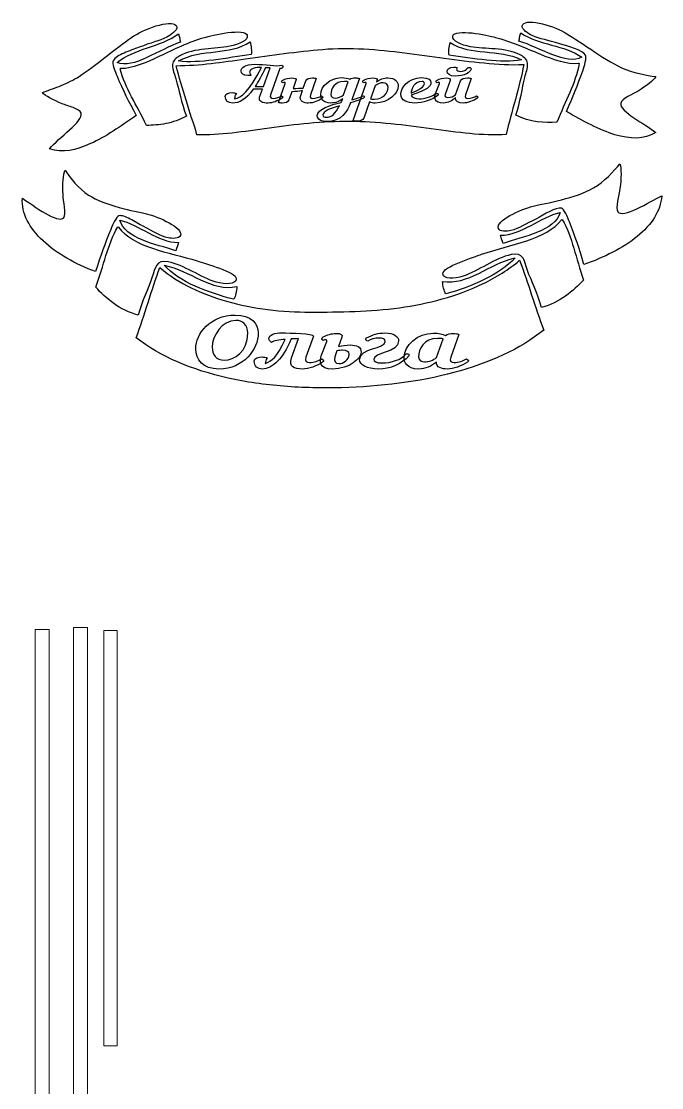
# Model space of a CAD drawing. Header units: millimetres. Extents: x -133 to 298, y -326 to 131.
# Drawn here: x 219.3 to 297.4, y -127.6 to 2.4 of the extents above; entities that cross this region are included whole.
import ezdxf

# ---------------------------------------------------------------- set-up
doc = ezdxf.new("R2010")
doc.units = ezdxf.units.MM
doc.header["$MEASUREMENT"] = 0
doc.layers.add('Layer 1', color=7, linetype='Continuous')

msp = doc.modelspace()

# ---------------------------------------------------------------- linework, layer by layer
at = {"layer": 'Layer 1', "color": 250, "lineweight": 9}
for points in [[(225.6194, -149.8789), (227.3406, -149.8789), (227.3406, -71.4869), (225.6194, -71.4869), (225.6194, -149.8789)], [(220.95, -150.1438), (222.6712, -150.1438), (222.6712, -71.7518), (220.95, -71.7518), (220.95, -150.1438)]]:
    msp.add_lwpolyline(points, close=True, dxfattribs=at)
at = {"layer": 'Layer 1', "color": 251}
for points, knots in [([(230.4884, -2.3722), (230.6663, -2.0223), (231.1907, -1.7077), (231.8008, -1.4377), (231.8008, -1.4377), (232.4098, -1.1664), (233.1048, -0.9407), (233.6259, -0.7385), (233.6259, -0.7385), (235.0792, -0.1754), (236.0837, 0.0079), (237.0254, 0.4953), (237.0254, 0.4953), (237.4887, 0.7373), (238.3204, 1.32), (238.2338, 1.7373), (238.2338, 1.7373), (238.1274, 2.2479), (237.2044, 2.2498), (236.1103, 1.9738), (236.1103, 1.9738), (235.0165, 1.7017), (233.7647, 1.1419), (232.9964, 0.65), (232.9964, 0.65), (232.2201, 0.1579), (231.0271, -0.7507), (229.7743, -1.7281), (229.7743, -1.7281), (228.5168, -2.7047), (227.2006, -3.7509), (226.0648, -4.445), (226.0648, -4.445), (225.3671, -4.8689), (224.6015, -5.2106), (223.8626, -5.5026), (223.8626, -5.5026), (223.1247, -5.7933), (222.4139, -6.0331), (221.8351, -6.2329), (221.8351, -6.2329), (222.1179, -6.6848), (223.2214, -7.1853), (224.2293, -7.6192), (224.2293, -7.6192), (224.5719, -7.765), (225.1152, -7.9129), (225.59, -8.0983), (225.59, -8.0983), (226.0653, -8.2829), (226.4726, -8.5028), (226.5601, -8.7696), (226.5601, -8.7696), (226.725, -9.2758), (226.0234, -10.0058), (225.1574, -10.7967), (225.1574, -10.7967), (224.2886, -11.5844), (223.2567, -12.4503), (222.6967, -13.1083), (222.6967, -13.1083), (224.2761, -13.6683), (225.9472, -13.3092), (227.7209, -12.4922), (227.7209, -12.4922), (229.4915, -11.6711), (231.3759, -10.39), (233.2935, -9.0442), (233.2935, -9.0442), (232.292, -7.2718), (231.6937, -6.0124), (230.9391, -4.2626), (230.9391, -4.2626), (230.6863, -3.6767), (230.3063, -2.7275), (230.4884, -2.3722)], [0, 0, 0, 0, 0.05, 0.05, 0.05, 0.05, 0.1, 0.1, 0.1, 0.1, 0.15, 0.15, 0.15, 0.15, 0.2, 0.2, 0.2, 0.2, 0.25, 0.25, 0.25, 0.25, 0.3, 0.3, 0.3, 0.3, 0.35, 0.35, 0.35, 0.35, 0.4, 0.4, 0.4, 0.4, 0.45, 0.45, 0.45, 0.45, 0.5, 0.5, 0.5, 0.5, 0.55, 0.55, 0.55, 0.55, 0.6, 0.6, 0.6, 0.6, 0.65, 0.65, 0.65, 0.65, 0.7, 0.7, 0.7, 0.7, 0.75, 0.75, 0.75, 0.75, 0.8, 0.8, 0.8, 0.8, 0.85, 0.85, 0.85, 0.85, 0.9, 0.9, 0.9, 0.9, 1, 1, 1, 1]), ([(296.6814, -11.1132), (296.054, -10.6159), (294.938, -9.9672), (293.9983, -9.3351), (293.9983, -9.3351), (293.0605, -8.6997), (292.2983, -8.0744), (292.4087, -7.5526), (292.4087, -7.5526), (292.5218, -7.0004), (293.9137, -6.4662), (294.5424, -6.0733), (294.5424, -6.0733), (295.4647, -5.4882), (296.4529, -4.802), (296.6743, -4.314), (296.6743, -4.314), (295.5513, -4.1389), (293.905, -3.8784), (292.5018, -3.2327), (292.5018, -3.2327), (291.3584, -2.7028), (290.0171, -1.823), (288.7487, -0.9807), (288.7487, -0.9807), (287.4823, -0.1373), (286.2885, 0.6688), (285.5168, 1.1003), (285.5168, 1.1003), (284.7523, 1.5298), (283.5205, 2.0024), (282.4497, 2.2139), (282.4497, 2.2139), (281.3789, 2.4281), (280.4799, 2.3874), (280.3871, 1.8738), (280.3871, 1.8738), (280.3124, 1.4537), (281.1408, 0.9105), (281.6013, 0.6938), (281.6013, 0.6938), (282.5376, 0.258), (283.5248, 0.1313), (284.9638, -0.3247), (284.9638, -0.3247), (285.9947, -0.6479), (287.7075, -1.0226), (288.0938, -1.686), (288.0938, -1.686), (288.29, -2.0212), (287.9783, -2.997), (287.7684, -3.6025), (287.7684, -3.6025), (287.1422, -5.4072), (286.6416, -6.7144), (285.7763, -8.5657), (285.7763, -8.5657), (287.7985, -9.7505), (289.822, -10.8261), (291.6882, -11.3957), (291.6882, -11.3957), (293.555, -11.9604), (295.2755, -12.0191), (296.6814, -11.1132)], [0, 0, 0, 0, 0.05882353, 0.05882353, 0.05882353, 0.05882353, 0.11764706, 0.11764706, 0.11764706, 0.11764706, 0.17647059, 0.17647059, 0.17647059, 0.17647059, 0.23529412, 0.23529412, 0.23529412, 0.23529412, 0.29411765, 0.29411765, 0.29411765, 0.29411765, 0.35294118, 0.35294118, 0.35294118, 0.35294118, 0.41176471, 0.41176471, 0.41176471, 0.41176471, 0.47058824, 0.47058824, 0.47058824, 0.47058824, 0.52941176, 0.52941176, 0.52941176, 0.52941176, 0.58823529, 0.58823529, 0.58823529, 0.58823529, 0.64705882, 0.64705882, 0.64705882, 0.64705882, 0.70588235, 0.70588235, 0.70588235, 0.70588235, 0.76470588, 0.76470588, 0.76470588, 0.76470588, 0.82352941, 0.82352941, 0.82352941, 0.82352941, 0.88235294, 0.88235294, 0.88235294, 0.88235294, 1, 1, 1, 1]), ([(238.4288, 0.8999), (237.3171, 0.0747), (235.9807, -0.3581), (234.6391, -0.8149), (234.6391, -0.8149), (233.3011, -1.2697), (231.9603, -1.7518), (230.9371, -2.5968), (230.9371, -2.5968), (231.9258, -3.031), (233.192, -2.6169), (234.5568, -1.9992), (234.5568, -1.9992), (235.9186, -1.379), (237.3936, -0.5574), (238.6838, -0.096), (238.6838, -0.096), (238.5672, 0.2477), (238.6321, 0.5236), (238.4288, 0.8999)], [0, 0, 0, 0, 0.16666667, 0.16666667, 0.16666667, 0.16666667, 0.33333333, 0.33333333, 0.33333333, 0.33333333, 0.5, 0.5, 0.5, 0.5, 0.66666667, 0.66666667, 0.66666667, 0.66666667, 1, 1, 1, 1]), ([(239.4081, -9.1222), (238.7937, -7.5567), (238.4741, -5.8153), (238.1187, -4.5859), (238.1187, -4.5859), (237.9328, -3.9472), (237.7114, -3.4437), (237.7037, -2.9997), (237.7037, -2.9997), (237.6979, -2.5573), (237.9085, -2.1707), (238.5994, -1.7838), (238.5994, -1.7838), (239.4823, -1.292), (240.5648, -1.0802), (241.6407, -0.9573), (241.6407, -0.9573), (242.7189, -0.8342), (243.789, -0.7988), (244.6946, -0.6191), (244.6946, -0.6191), (245.8459, -0.3858), (246.9886, 0.1065), (246.8267, 0.7387), (246.8267, 0.7387), (246.7173, 1.1625), (245.6396, 1.2006), (244.4719, 1.0543), (244.4719, 1.0543), (243.3042, 0.9146), (242.0583, 0.5848), (241.5998, 0.4546), (241.5998, 0.4546), (239.7679, -0.0536), (237.8932, -0.9832), (236.1681, -1.7983), (236.1681, -1.7983), (234.4369, -2.6109), (232.844, -3.3058), (231.4091, -3.2985), (231.4091, -3.2985), (231.4091, -3.2985), (231.3255, -3.3472), (231.3255, -3.3472), (231.3255, -3.3472), (231.6162, -4.5611), (232.1378, -5.6644), (232.7205, -6.7802), (232.7205, -6.7802), (233.3047, -7.8955), (233.9503, -9.024), (234.5276, -10.2695), (234.5276, -10.2695), (235.2599, -10.2581), (236.0766, -10.2043), (236.9096, -10.0403), (236.9096, -10.0403), (237.7426, -9.8745), (238.5912, -9.5977), (239.4081, -9.1222)], [0, 0, 0, 0, 0.0625, 0.0625, 0.0625, 0.0625, 0.125, 0.125, 0.125, 0.125, 0.1875, 0.1875, 0.1875, 0.1875, 0.25, 0.25, 0.25, 0.25, 0.3125, 0.3125, 0.3125, 0.3125, 0.375, 0.375, 0.375, 0.375, 0.4375, 0.4375, 0.4375, 0.4375, 0.5, 0.5, 0.5, 0.5, 0.5625, 0.5625, 0.5625, 0.5625, 0.625, 0.625, 0.625, 0.625, 0.6875, 0.6875, 0.6875, 0.6875, 0.75, 0.75, 0.75, 0.75, 0.8125, 0.8125, 0.8125, 0.8125, 0.875, 0.875, 0.875, 0.875, 1, 1, 1, 1]), ([(284.6306, -9.8875), (285.1167, -8.5986), (285.68, -7.4205), (286.1821, -6.2615), (286.1821, -6.2615), (286.6835, -5.1011), (287.1233, -3.9594), (287.3358, -2.7297), (287.3358, -2.7297), (287.3358, -2.7297), (287.2514, -2.6884), (287.2514, -2.6884), (287.2514, -2.6884), (285.8523, -2.8246), (284.2515, -2.2528), (282.52, -1.5438), (282.52, -1.5438), (280.7923, -0.8317), (278.9251, 0.0163), (277.1105, 0.4709), (277.1105, 0.4709), (276.6562, 0.5872), (275.422, 0.8841), (274.2666, 1.0062), (274.2666, 1.0062), (273.1114, 1.1324), (272.0439, 1.0845), (271.9368, 0.6606), (271.9368, 0.6606), (271.778, 0.0277), (272.9165, -0.4565), (274.0628, -0.6697), (274.0628, -0.6697), (274.9643, -0.8358), (276.0277, -0.8478), (277.0964, -0.9399), (277.0964, -0.9399), (278.1637, -1.0313), (279.237, -1.2017), (280.1237, -1.6539), (280.1237, -1.6539), (280.8187, -2.0071), (281.0403, -2.3825), (281.0503, -2.8246), (281.0503, -2.8246), (281.0603, -3.2675), (280.8603, -3.7803), (280.7, -4.4276), (280.7, -4.4276), (280.3947, -5.6728), (280.1534, -7.427), (279.6106, -9.024), (279.6106, -9.024), (281.3149, -9.902), (283.1467, -9.9718), (284.6306, -9.8875)], [0, 0, 0, 0, 0.06666667, 0.06666667, 0.06666667, 0.06666667, 0.13333333, 0.13333333, 0.13333333, 0.13333333, 0.2, 0.2, 0.2, 0.2, 0.26666667, 0.26666667, 0.26666667, 0.26666667, 0.33333333, 0.33333333, 0.33333333, 0.33333333, 0.4, 0.4, 0.4, 0.4, 0.46666667, 0.46666667, 0.46666667, 0.46666667, 0.53333333, 0.53333333, 0.53333333, 0.53333333, 0.6, 0.6, 0.6, 0.6, 0.66666667, 0.66666667, 0.66666667, 0.66666667, 0.73333333, 0.73333333, 0.73333333, 0.73333333, 0.8, 0.8, 0.8, 0.8, 0.86666667, 0.86666667, 0.86666667, 0.86666667, 1, 1, 1, 1]), ([(279.9928, 0.0272), (281.2728, -0.3782), (282.7465, -1.1188), (284.1085, -1.6438), (284.1085, -1.6438), (285.4723, -2.1661), (286.7346, -2.4714), (287.6707, -1.9508), (287.6707, -1.9508), (286.629, -1.2064), (285.3031, -0.8358), (283.9786, -0.4712), (283.9786, -0.4712), (282.6514, -0.1047), (281.3267, 0.2566), (280.2173, 1.0312), (280.2173, 1.0312), (280.0273, 0.6465), (280.0982, 0.3746), (279.9928, 0.0272)], [0, 0, 0, 0, 0.16666667, 0.16666667, 0.16666667, 0.16666667, 0.33333333, 0.33333333, 0.33333333, 0.33333333, 0.5, 0.5, 0.5, 0.5, 0.66666667, 0.66666667, 0.66666667, 0.66666667, 1, 1, 1, 1]), ([(278.4196, -11.3818), (279.1092, -8.5684), (280.0291, -5.6334), (280.5911, -2.8322), (280.5911, -2.8322), (278.978, -2.9073), (277.3539, -2.8102), (275.7544, -2.652), (275.7544, -2.652), (272.4898, -2.3262), (269.2646, -1.8159), (266.0405, -1.41), (266.0405, -1.41), (262.7299, -0.9916), (259.3802, -0.7137), (256.0436, -0.9924), (256.0436, -0.9924), (252.8826, -1.2561), (249.7535, -1.7151), (246.5956, -2.155), (246.5956, -2.155), (243.8304, -2.537), (241.0123, -2.9785), (238.1681, -2.9853), (238.1681, -2.9853), (238.8359, -5.7604), (239.8763, -8.6502), (240.6932, -11.4229), (240.6932, -11.4229), (243.4566, -11.4946), (246.3939, -11.0338), (249.5298, -10.5991), (249.5298, -10.5991), (251.0956, -10.381), (252.709, -10.1673), (254.3532, -10.018), (254.3532, -10.018), (255.997, -9.8677), (257.6707, -9.7818), (259.3391, -9.8041), (259.3391, -9.8041), (262.6803, -9.8008), (266.0717, -10.2486), (269.2897, -10.6915), (269.2897, -10.6915), (272.5131, -11.1309), (275.5777, -11.5528), (278.4196, -11.3818)], [0, 0, 0, 0, 0.07692308, 0.07692308, 0.07692308, 0.07692308, 0.15384615, 0.15384615, 0.15384615, 0.15384615, 0.23076923, 0.23076923, 0.23076923, 0.23076923, 0.30769231, 0.30769231, 0.30769231, 0.30769231, 0.38461538, 0.38461538, 0.38461538, 0.38461538, 0.46153846, 0.46153846, 0.46153846, 0.46153846, 0.53846154, 0.53846154, 0.53846154, 0.53846154, 0.61538462, 0.61538462, 0.61538462, 0.61538462, 0.69230769, 0.69230769, 0.69230769, 0.69230769, 0.76923077, 0.76923077, 0.76923077, 0.76923077, 0.84615385, 0.84615385, 0.84615385, 0.84615385, 1, 1, 1, 1]), ([(247.1814, -0.0544), (245.8833, -0.9323), (244.4537, -1.1177), (242.9424, -1.292), (242.9424, -1.292), (241.4385, -1.4636), (239.8535, -1.627), (238.4378, -2.4062), (238.4378, -2.4062), (239.6904, -2.5935), (241.1744, -2.4842), (242.7159, -2.292), (242.7159, -2.292), (244.2571, -2.0968), (245.8587, -1.8189), (247.323, -1.6001), (247.323, -1.6001), (247.3851, -1.1523), (247.3238, -0.6273), (247.1814, -0.0544)], [0, 0, 0, 0, 0.16666667, 0.16666667, 0.16666667, 0.16666667, 0.33333333, 0.33333333, 0.33333333, 0.33333333, 0.5, 0.5, 0.5, 0.5, 0.66666667, 0.66666667, 0.66666667, 0.66666667, 1, 1, 1, 1]), ([(271.453, -1.6805), (272.9165, -1.8901), (274.5176, -2.1446), (276.0553, -2.3015), (276.0553, -2.3015), (277.5935, -2.4562), (279.0708, -2.5114), (280.304, -2.267), (280.304, -2.267), (278.8785, -1.5549), (277.3087, -1.4448), (275.8122, -1.3083), (275.8122, -1.3083), (274.3095, -1.171), (272.882, -1.0022), (271.5878, -0.1346), (271.5878, -0.1346), (271.4479, -0.7086), (271.3886, -1.2344), (271.453, -1.6805)], [0, 0, 0, 0, 0.16666667, 0.16666667, 0.16666667, 0.16666667, 0.33333333, 0.33333333, 0.33333333, 0.33333333, 0.5, 0.5, 0.5, 0.5, 0.66666667, 0.66666667, 0.66666667, 0.66666667, 1, 1, 1, 1]), ([(297.407, -18.8647), (296.6465, -19.2123), (295.4666, -19.9243), (294.3899, -20.425), (294.3899, -20.425), (293.3138, -20.928), (292.3457, -21.2207), (292.0401, -20.7935), (292.0401, -20.7935), (291.7216, -20.3431), (292.2275, -18.7641), (292.3169, -17.9571), (292.3169, -17.9571), (292.4557, -16.7681), (292.5206, -15.4638), (292.2943, -14.9688), (292.2943, -14.9688), (291.5477, -15.8639), (290.3937, -17.149), (289.0749, -17.8961), (289.0749, -17.8961), (288.0016, -18.5064), (286.5512, -18.9845), (285.1767, -19.3372), (285.1767, -19.3372), (283.8007, -19.6932), (282.5007, -19.9238), (281.7133, -20.1193), (281.7133, -20.1193), (280.9311, -20.3159), (279.7915, -20.7613), (278.8845, -21.2625), (278.8845, -21.2625), (277.9779, -21.7672), (277.301, -22.3363), (277.4754, -22.8392), (277.4754, -22.8392), (277.618, -23.2518), (278.5438, -23.2088), (279.0161, -23.0901), (279.0161, -23.0901), (279.9722, -22.8522), (280.8024, -22.3012), (282.1187, -21.6451), (282.1187, -21.6451), (283.0681, -21.1766), (284.4906, -20.1792), (285.1656, -20.3668), (285.1656, -20.3668), (285.5082, -20.4634), (285.906, -21.4258), (286.1428, -22.0339), (286.1428, -22.0339), (286.8491, -23.8502), (287.341, -25.1952), (287.9079, -27.2347), (287.9079, -27.2347), (290.3567, -26.3876), (292.6897, -25.2308), (294.4245, -23.8084), (294.4245, -23.8084), (296.1627, -22.3877), (297.2985, -20.7138), (297.407, -18.8647)], [0, 0, 0, 0, 0.05882353, 0.05882353, 0.05882353, 0.05882353, 0.11764706, 0.11764706, 0.11764706, 0.11764706, 0.17647059, 0.17647059, 0.17647059, 0.17647059, 0.23529412, 0.23529412, 0.23529412, 0.23529412, 0.29411765, 0.29411765, 0.29411765, 0.29411765, 0.35294118, 0.35294118, 0.35294118, 0.35294118, 0.41176471, 0.41176471, 0.41176471, 0.41176471, 0.47058824, 0.47058824, 0.47058824, 0.47058824, 0.52941176, 0.52941176, 0.52941176, 0.52941176, 0.58823529, 0.58823529, 0.58823529, 0.58823529, 0.64705882, 0.64705882, 0.64705882, 0.64705882, 0.70588235, 0.70588235, 0.70588235, 0.70588235, 0.76470588, 0.76470588, 0.76470588, 0.76470588, 0.82352941, 0.82352941, 0.82352941, 0.82352941, 0.88235294, 0.88235294, 0.88235294, 0.88235294, 1, 1, 1, 1]), ([(231.1742, -21.2919), (231.5057, -21.1998), (232.0101, -21.4072), (232.5511, -21.6915), (232.5511, -21.6915), (233.0916, -21.9763), (233.6696, -22.3385), (234.1313, -22.5708), (234.1313, -22.5708), (235.4155, -23.2184), (236.2327, -23.7564), (237.1734, -23.9768), (237.1734, -23.9768), (237.6384, -24.0864), (238.5488, -24.1113), (238.6858, -23.6948), (238.6858, -23.6948), (238.8515, -23.1879), (238.1823, -22.6358), (237.2954, -22.1498), (237.2954, -22.1498), (236.4066, -21.666), (235.2987, -21.2377), (234.5391, -21.0467), (234.5391, -21.0467), (233.7748, -20.8585), (232.5132, -20.6319), (231.1872, -20.2662), (231.1872, -20.2662), (229.8617, -19.9034), (228.4742, -19.3971), (227.472, -18.7568), (227.472, -18.7568), (226.2368, -17.9746), (225.224, -16.6489), (224.6115, -15.7328), (224.6115, -15.7328), (224.3549, -16.2069), (224.3007, -17.4932), (224.3521, -18.6782), (224.3521, -18.6782), (224.3684, -19.0795), (224.4698, -19.6785), (224.5322, -20.2323), (224.5322, -20.2323), (224.5932, -20.785), (224.6129, -21.2936), (224.4433, -21.5078), (224.4433, -21.5078), (224.1224, -21.9164), (223.1836, -21.5694), (222.1675, -20.9845), (222.1675, -20.9845), (221.149, -20.4041), (220.0676, -19.5785), (219.3921, -19.149), (219.3921, -19.149), (219.259, -20.9726), (220.2554, -22.7951), (221.9167, -24.3509), (221.9167, -24.3509), (223.5752, -25.9123), (225.889, -27.1952), (228.331, -28.1016), (228.331, -28.1016), (228.9325, -26.0762), (229.4485, -24.7437), (230.1816, -22.9421), (230.1816, -22.9421), (230.4281, -22.3385), (230.8379, -21.3852), (231.1742, -21.2919)], [0, 0, 0, 0, 0.05263158, 0.05263158, 0.05263158, 0.05263158, 0.10526316, 0.10526316, 0.10526316, 0.10526316, 0.15789474, 0.15789474, 0.15789474, 0.15789474, 0.21052632, 0.21052632, 0.21052632, 0.21052632, 0.26315789, 0.26315789, 0.26315789, 0.26315789, 0.31578947, 0.31578947, 0.31578947, 0.31578947, 0.36842105, 0.36842105, 0.36842105, 0.36842105, 0.42105263, 0.42105263, 0.42105263, 0.42105263, 0.47368421, 0.47368421, 0.47368421, 0.47368421, 0.52631579, 0.52631579, 0.52631579, 0.52631579, 0.57894737, 0.57894737, 0.57894737, 0.57894737, 0.63157895, 0.63157895, 0.63157895, 0.63157895, 0.68421053, 0.68421053, 0.68421053, 0.68421053, 0.73684211, 0.73684211, 0.73684211, 0.73684211, 0.78947368, 0.78947368, 0.78947368, 0.78947368, 0.84210526, 0.84210526, 0.84210526, 0.84210526, 0.89473684, 0.89473684, 0.89473684, 0.89473684, 1, 1, 1, 1]), ([(238.4215, -24.5329), (237.1695, -24.5493), (235.943, -23.9972), (234.764, -23.3772), (234.764, -23.3772), (233.5821, -22.7567), (232.4488, -22.0712), (231.2914, -21.8147), (231.2914, -21.8147), (231.5946, -22.9246), (232.6852, -23.6773), (234.0087, -24.2277), (234.0087, -24.2277), (235.3333, -24.7827), (236.8827, -25.1285), (238.1188, -25.5433), (238.1188, -25.5433), (238.2024, -25.1777), (238.3893, -24.9816), (238.4215, -24.5329)], [0, 0, 0, 0, 0.16666667, 0.16666667, 0.16666667, 0.16666667, 0.33333333, 0.33333333, 0.33333333, 0.33333333, 0.5, 0.5, 0.5, 0.5, 0.66666667, 0.66666667, 0.66666667, 0.66666667, 1, 1, 1, 1]), ([(287.8657, -29.1352), (287.39, -27.8078), (287.0571, -26.4933), (286.6838, -25.2438), (286.6838, -25.2438), (286.311, -23.9938), (285.8973, -22.8098), (285.28, -21.7304), (285.28, -21.7304), (285.28, -21.7304), (285.1949, -21.7649), (285.1949, -21.7649), (285.1949, -21.7649), (284.274, -22.9522), (282.7049, -23.7298), (280.9364, -24.3385), (280.9364, -24.3385), (279.1655, -24.9505), (277.1991, -25.3874), (275.4374, -25.9853), (275.4374, -25.9853), (274.9944, -26.1378), (273.7977, -26.5357), (272.7148, -26.9787), (272.7148, -26.9787), (271.6333, -27.4241), (270.6633, -27.9197), (270.7066, -28.3723), (270.7066, -28.3723), (270.7714, -29.0499), (272.0369, -29.0211), (273.1942, -28.6413), (273.1942, -28.6413), (274.1027, -28.3446), (275.0809, -27.7886), (276.0687, -27.2568), (276.0687, -27.2568), (277.0569, -26.725), (278.0548, -26.2186), (279.0358, -26.0288), (279.0358, -26.0288), (280.5708, -25.7253), (280.5842, -26.6719), (281.0354, -27.9581), (281.0354, -27.9581), (281.4692, -29.1934), (282.2802, -30.7894), (282.738, -32.4649), (282.738, -32.4649), (284.9345, -31.9015), (286.6699, -30.4401), (287.8657, -29.1352)], [0, 0, 0, 0, 0.07142857, 0.07142857, 0.07142857, 0.07142857, 0.14285714, 0.14285714, 0.14285714, 0.14285714, 0.21428571, 0.21428571, 0.21428571, 0.21428571, 0.28571429, 0.28571429, 0.28571429, 0.28571429, 0.35714286, 0.35714286, 0.35714286, 0.35714286, 0.42857143, 0.42857143, 0.42857143, 0.42857143, 0.5, 0.5, 0.5, 0.5, 0.57142857, 0.57142857, 0.57142857, 0.57142857, 0.64285714, 0.64285714, 0.64285714, 0.64285714, 0.71428571, 0.71428571, 0.71428571, 0.71428571, 0.78571429, 0.78571429, 0.78571429, 0.78571429, 0.85714286, 0.85714286, 0.85714286, 0.85714286, 1, 1, 1, 1]), ([(278.0682, -24.6764), (279.3164, -24.2339), (280.885, -23.866), (282.2326, -23.3037), (282.2326, -23.3037), (283.5802, -22.746), (284.7001, -22.0006), (285.0335, -20.8912), (285.0335, -20.8912), (283.844, -21.1388), (282.6741, -21.8254), (281.4682, -22.4572), (281.4682, -22.4572), (280.2643, -23.0879), (279.0228, -23.6609), (277.7521, -23.6722), (277.7521, -23.6722), (277.7886, -24.1203), (277.9803, -24.3125), (278.0682, -24.6764)], [0, 0, 0, 0, 0.16666667, 0.16666667, 0.16666667, 0.16666667, 0.33333333, 0.33333333, 0.33333333, 0.33333333, 0.5, 0.5, 0.5, 0.5, 0.66666667, 0.66666667, 0.66666667, 0.66666667, 1, 1, 1, 1]), ([(233.5216, -33.3895), (233.9722, -31.7099), (234.7765, -30.1095), (235.2002, -28.8691), (235.2002, -28.8691), (235.6422, -27.5778), (235.6509, -26.6346), (237.1748, -26.9132), (237.1748, -26.9132), (238.1481, -27.0855), (239.1436, -27.5687), (240.1347, -28.0728), (240.1347, -28.0728), (241.1249, -28.5763), (242.1108, -29.1008), (243.0221, -29.3652), (243.0221, -29.3652), (244.1833, -29.7038), (245.445, -29.6806), (245.4892, -29.0007), (245.4892, -29.0007), (245.5204, -28.5464), (244.5417, -28.092), (243.4579, -27.6863), (243.4579, -27.6863), (242.3731, -27.2845), (241.1802, -26.9228), (240.7386, -26.7849), (240.7386, -26.7849), (238.9836, -26.2401), (237.0345, -25.844), (235.2857, -25.2517), (235.2857, -25.2517), (233.5384, -24.6629), (231.9977, -23.879), (231.1175, -22.6855), (231.1175, -22.6855), (231.1175, -22.6855), (231.0339, -22.6493), (231.0339, -22.6493), (231.0339, -22.6493), (230.4084, -23.7202), (229.977, -24.8963), (229.5859, -26.1384), (229.5859, -26.1384), (229.1943, -27.3794), (228.8427, -28.6877), (228.3469, -30.005), (228.3469, -30.005), (228.9445, -30.6735), (229.6781, -31.3793), (230.5448, -31.9891), (230.5448, -31.9891), (231.411, -32.5983), (232.4108, -33.1109), (233.5216, -33.3895)], [0, 0, 0, 0, 0.06666667, 0.06666667, 0.06666667, 0.06666667, 0.13333333, 0.13333333, 0.13333333, 0.13333333, 0.2, 0.2, 0.2, 0.2, 0.26666667, 0.26666667, 0.26666667, 0.26666667, 0.33333333, 0.33333333, 0.33333333, 0.33333333, 0.4, 0.4, 0.4, 0.4, 0.46666667, 0.46666667, 0.46666667, 0.46666667, 0.53333333, 0.53333333, 0.53333333, 0.53333333, 0.6, 0.6, 0.6, 0.6, 0.66666667, 0.66666667, 0.66666667, 0.66666667, 0.73333333, 0.73333333, 0.73333333, 0.73333333, 0.8, 0.8, 0.8, 0.8, 0.86666667, 0.86666667, 0.86666667, 0.86666667, 1, 1, 1, 1]), ([(283.0071, -35.2397), (281.9626, -32.4723), (281.1069, -29.4223), (280.0577, -26.7131), (280.0577, -26.7131), (278.7274, -27.8569), (277.2116, -28.7933), (275.6343, -29.5534), (275.6343, -29.5534), (272.4102, -31.1081), (268.916, -32.0354), (265.4069, -32.5039), (265.4069, -32.5039), (261.7926, -32.9894), (258.1524, -33.0391), (254.5203, -33.0318), (254.5203, -33.0318), (251.0756, -33.0272), (247.6117, -32.6571), (244.2789, -31.6913), (244.2789, -31.6913), (241.3699, -30.8526), (238.4941, -29.5839), (236.1659, -27.6134), (236.1659, -27.6134), (235.1416, -30.3356), (234.3071, -33.3934), (233.2742, -36.1676), (233.2742, -36.1676), (236.1856, -38.4518), (240.1213, -40.1059), (244.4923, -41.0813), (244.4923, -41.0813), (246.6773, -41.5713), (248.9704, -41.8974), (251.3009, -42.0811), (251.3009, -42.0811), (253.632, -42.2664), (255.9996, -42.3099), (258.3455, -42.2574), (258.3455, -42.2574), (263.0326, -42.1133), (267.7745, -41.5583), (272.0614, -40.4038), (272.0614, -40.4038), (276.3483, -39.2577), (280.1682, -37.5267), (283.0071, -35.2397)], [0, 0, 0, 0, 0.07692308, 0.07692308, 0.07692308, 0.07692308, 0.15384615, 0.15384615, 0.15384615, 0.15384615, 0.23076923, 0.23076923, 0.23076923, 0.23076923, 0.30769231, 0.30769231, 0.30769231, 0.30769231, 0.38461538, 0.38461538, 0.38461538, 0.38461538, 0.46153846, 0.46153846, 0.46153846, 0.46153846, 0.53846154, 0.53846154, 0.53846154, 0.53846154, 0.61538462, 0.61538462, 0.61538462, 0.61538462, 0.69230769, 0.69230769, 0.69230769, 0.69230769, 0.76923077, 0.76923077, 0.76923077, 0.76923077, 0.84615385, 0.84615385, 0.84615385, 0.84615385, 1, 1, 1, 1]), ([(271.0664, -30.8238), (272.5975, -30.3802), (274.2536, -29.8032), (275.754, -29.0686), (275.754, -29.0686), (277.2544, -28.3356), (278.5967, -27.4472), (279.5105, -26.43), (279.5105, -26.43), (277.9289, -26.7662), (276.514, -27.6088), (275.0804, -28.309), (275.0804, -28.309), (273.6502, -29.0075), (272.1993, -29.5602), (270.6523, -29.285), (270.6523, -29.285), (270.7171, -29.8953), (270.8416, -30.4243), (271.0664, -30.8238)], [0, 0, 0, 0, 0.16666667, 0.16666667, 0.16666667, 0.16666667, 0.33333333, 0.33333333, 0.33333333, 0.33333333, 0.5, 0.5, 0.5, 0.5, 0.66666667, 0.66666667, 0.66666667, 0.66666667, 1, 1, 1, 1]), ([(245.5703, -29.91), (244.0368, -30.2508), (242.5749, -29.7501), (241.1379, -29.0957), (241.1379, -29.0957), (239.6951, -28.4401), (238.2798, -27.632), (236.7073, -27.3218), (236.7073, -27.3218), (237.6221, -28.3243), (238.9711, -29.1861), (240.4816, -29.875), (240.4816, -29.875), (241.9911, -30.5667), (243.6601, -31.0838), (245.2023, -31.4647), (245.2023, -31.4647), (245.4142, -31.0578), (245.5237, -30.5226), (245.5703, -29.91)], [0, 0, 0, 0, 0.16666667, 0.16666667, 0.16666667, 0.16666667, 0.33333333, 0.33333333, 0.33333333, 0.33333333, 0.5, 0.5, 0.5, 0.5, 0.66666667, 0.66666667, 0.66666667, 0.66666667, 1, 1, 1, 1])]:
    msp.add_open_spline(points, degree=3, knots=knots, dxfattribs=at)
at = {"layer": 'Layer 1', "color": 7}
for points, knots in [([(251.1056, -6.9483), (251.1658, -6.9063), (251.1959, -6.8584), (251.1959, -6.8164), (251.1959, -6.8164), (251.1959, -6.7564), (251.1357, -6.7024), (251.0253, -6.6724), (251.0253, -6.6724), (250.7944, -6.7924), (250.3227, -6.9723), (250.0016, -6.9723), (250.0016, -6.9723), (249.7306, -6.9723), (249.55, -6.8763), (249.6704, -6.5285), (249.6704, -6.5285), (249.6704, -6.5285), (250.8146, -3.3258), (250.8146, -3.3258), (250.8146, -3.3258), (250.8146, -3.3258), (250.8546, -3.3258), (250.8546, -3.3258), (250.8546, -3.3258), (251.0854, -3.3258), (251.206, -3.2058), (251.206, -3.0919), (251.206, -3.0919), (251.206, -3.0319), (251.1658, -2.9719), (251.0655, -2.9359), (251.0655, -2.9359), (250.2926, -3.0859), (249.0581, -2.816), (247.7432, -2.816), (247.7432, -2.816), (246.559, -2.816), (246.0773, -3.2478), (246.0773, -3.6256), (246.0773, -3.6256), (246.0773, -3.9255), (246.3785, -4.1954), (246.8902, -4.1954), (246.8902, -4.1954), (247.0308, -4.1954), (247.1713, -4.1774), (247.3217, -4.1354), (247.3217, -4.1354), (247.2014, -4.0515), (247.1211, -3.9195), (247.1211, -3.7876), (247.1211, -3.7876), (247.1211, -3.5057), (247.4523, -3.1998), (248.3656, -3.1998), (248.3656, -3.1998), (248.3656, -3.1998), (248.5663, -3.1998), (248.5663, -3.1998), (248.5663, -3.1998), (247.101, -6.1266), (246.0873, -6.8644), (245.2944, -7.0443), (245.2944, -7.0443), (245.2944, -7.0443), (245.2944, -6.9903), (245.2944, -6.9903), (245.2944, -6.9903), (245.2944, -6.8524), (245.3346, -6.6065), (245.5053, -6.3725), (245.5053, -6.3725), (245.3647, -6.3066), (245.1841, -6.2706), (245.0034, -6.2706), (245.0034, -6.2706), (244.5517, -6.2706), (244.1486, -6.3725), (244.1486, -6.7204), (244.1486, -6.7204), (244.1486, -7.2542), (244.5115, -7.5431), (245.0134, -7.5431), (245.0134, -7.5431), (245.8766, -7.5431), (246.6695, -7.0923), (247.5627, -5.8568), (247.5627, -5.8568), (247.5627, -5.8568), (248.6867, -5.8568), (248.6867, -5.8568), (248.6867, -5.8568), (248.6867, -5.8568), (248.3456, -6.8284), (248.3456, -6.8284), (248.3456, -6.8284), (248.1548, -7.3741), (248.7972, -7.5431), (249.3694, -7.5431), (249.3694, -7.5431), (249.881, -7.5431), (250.5436, -7.2902), (251.1056, -6.9483)], [0, 0, 0, 0, 0.03703704, 0.03703704, 0.03703704, 0.03703704, 0.07407407, 0.07407407, 0.07407407, 0.07407407, 0.11111111, 0.11111111, 0.11111111, 0.11111111, 0.14814815, 0.14814815, 0.14814815, 0.14814815, 0.18518519, 0.18518519, 0.18518519, 0.18518519, 0.22222222, 0.22222222, 0.22222222, 0.22222222, 0.25925926, 0.25925926, 0.25925926, 0.25925926, 0.2962963, 0.2962963, 0.2962963, 0.2962963, 0.33333333, 0.33333333, 0.33333333, 0.33333333, 0.37037037, 0.37037037, 0.37037037, 0.37037037, 0.40740741, 0.40740741, 0.40740741, 0.40740741, 0.44444444, 0.44444444, 0.44444444, 0.44444444, 0.48148148, 0.48148148, 0.48148148, 0.48148148, 0.51851852, 0.51851852, 0.51851852, 0.51851852, 0.55555556, 0.55555556, 0.55555556, 0.55555556, 0.59259259, 0.59259259, 0.59259259, 0.59259259, 0.62962963, 0.62962963, 0.62962963, 0.62962963, 0.66666667, 0.66666667, 0.66666667, 0.66666667, 0.7037037, 0.7037037, 0.7037037, 0.7037037, 0.74074074, 0.74074074, 0.74074074, 0.74074074, 0.77777778, 0.77777778, 0.77777778, 0.77777778, 0.81481481, 0.81481481, 0.81481481, 0.81481481, 0.85185185, 0.85185185, 0.85185185, 0.85185185, 0.88888889, 0.88888889, 0.88888889, 0.88888889, 0.92592593, 0.92592593, 0.92592593, 0.92592593, 1, 1, 1, 1]), ([(249.6102, -3.2538), (249.6102, -3.2538), (248.8073, -5.5089), (248.8073, -5.5089), (248.8073, -5.5089), (248.8073, -5.5089), (247.8036, -5.5089), (247.8036, -5.5089), (247.8036, -5.5089), (248.1949, -4.9091), (248.6065, -4.1594), (249.0581, -3.2178), (249.0581, -3.2178), (249.2489, -3.2298), (249.4294, -3.2418), (249.6102, -3.2538)], [0, 0, 0, 0, 0.2, 0.2, 0.2, 0.2, 0.4, 0.4, 0.4, 0.4, 0.6, 0.6, 0.6, 0.6, 1, 1, 1, 1]), ([(274.1496, -3.3917), (274.1898, -3.2298), (273.9688, -3.1698), (273.7883, -3.1878), (273.7883, -3.1878), (273.5875, -3.5177), (273.176, -3.6736), (272.8448, -3.6736), (272.8448, -3.6736), (272.5837, -3.6736), (272.3832, -3.5837), (272.3832, -3.4037), (272.3832, -3.4037), (272.3832, -3.3318), (272.4032, -3.2778), (272.4534, -3.2238), (272.4534, -3.2238), (272.3129, -3.1758), (272.2125, -3.1638), (272.052, -3.1638), (272.052, -3.1638), (271.4999, -3.1638), (271.2089, -3.4097), (271.2089, -3.6736), (271.2089, -3.6736), (271.2089, -3.9615), (271.53, -4.2554), (272.2325, -4.2554), (272.2325, -4.2554), (273.3065, -4.2554), (274.0793, -3.8176), (274.1496, -3.3917)], [0, 0, 0, 0, 0.11111111, 0.11111111, 0.11111111, 0.11111111, 0.22222222, 0.22222222, 0.22222222, 0.22222222, 0.33333333, 0.33333333, 0.33333333, 0.33333333, 0.44444444, 0.44444444, 0.44444444, 0.44444444, 0.55555556, 0.55555556, 0.55555556, 0.55555556, 0.66666667, 0.66666667, 0.66666667, 0.66666667, 0.77777778, 0.77777778, 0.77777778, 0.77777778, 1, 1, 1, 1]), ([(254.2772, -7.5431), (254.9497, -7.5431), (255.5117, -7.2662), (255.9834, -6.9483), (255.9834, -6.9483), (256.0436, -6.9063), (256.0737, -6.8584), (256.0737, -6.8164), (256.0737, -6.8164), (256.0737, -6.7564), (256.0135, -6.7024), (255.9031, -6.6724), (255.9031, -6.6724), (255.6522, -6.8224), (255.2207, -6.9723), (254.8493, -6.9723), (254.8493, -6.9723), (254.5883, -6.9723), (254.4278, -6.8644), (254.5483, -6.5285), (254.5483, -6.5285), (254.5483, -6.5285), (255.2508, -4.5433), (255.2508, -4.5433), (255.2508, -4.5433), (255.1302, -4.4953), (254.9598, -4.4653), (254.779, -4.4653), (254.779, -4.4653), (254.4178, -4.4653), (254.0765, -4.5673), (253.9761, -4.8432), (253.9761, -4.8432), (253.9761, -4.8432), (253.665, -5.7068), (253.665, -5.7068), (253.665, -5.7068), (253.2837, -5.7308), (252.8721, -5.7488), (252.4205, -5.7548), (252.4205, -5.7548), (252.4205, -5.7548), (252.7717, -4.7952), (252.7717, -4.7952), (252.7717, -4.7952), (252.8622, -4.5673), (252.6513, -4.4653), (252.29, -4.4653), (252.29, -4.4653), (251.8684, -4.4653), (251.5072, -4.5913), (251.1659, -4.7532), (251.1659, -4.7532), (250.9635, -4.8492), (251.0354, -5.0351), (251.1659, -5.0831), (251.1659, -5.0831), (251.2561, -5.0351), (251.3164, -5.0111), (251.3666, -5.0111), (251.3666, -5.0111), (251.457, -5.0111), (251.5072, -5.0651), (251.467, -5.161), (251.467, -5.161), (251.467, -5.161), (250.6323, -7.4641), (250.6323, -7.4641), (250.6323, -7.4641), (250.7528, -7.5131), (250.9233, -7.5431), (251.1057, -7.5431), (251.1057, -7.5431), (251.467, -7.5431), (251.8183, -7.4401), (251.9187, -7.1642), (251.9187, -7.1642), (251.9187, -7.1642), (252.28, -6.1626), (252.28, -6.1626), (252.28, -6.1626), (252.7216, -6.1506), (253.1732, -6.0907), (253.5546, -6.0187), (253.5546, -6.0187), (253.5546, -6.0187), (253.3538, -6.6005), (253.3538, -6.6005), (253.3538, -6.6005), (253.0829, -7.3741), (253.7753, -7.5431), (254.2772, -7.5431)], [0, 0, 0, 0, 0.04166667, 0.04166667, 0.04166667, 0.04166667, 0.08333333, 0.08333333, 0.08333333, 0.08333333, 0.125, 0.125, 0.125, 0.125, 0.16666667, 0.16666667, 0.16666667, 0.16666667, 0.20833333, 0.20833333, 0.20833333, 0.20833333, 0.25, 0.25, 0.25, 0.25, 0.29166667, 0.29166667, 0.29166667, 0.29166667, 0.33333333, 0.33333333, 0.33333333, 0.33333333, 0.375, 0.375, 0.375, 0.375, 0.41666667, 0.41666667, 0.41666667, 0.41666667, 0.45833333, 0.45833333, 0.45833333, 0.45833333, 0.5, 0.5, 0.5, 0.5, 0.54166667, 0.54166667, 0.54166667, 0.54166667, 0.58333333, 0.58333333, 0.58333333, 0.58333333, 0.625, 0.625, 0.625, 0.625, 0.66666667, 0.66666667, 0.66666667, 0.66666667, 0.70833333, 0.70833333, 0.70833333, 0.70833333, 0.75, 0.75, 0.75, 0.75, 0.79166667, 0.79166667, 0.79166667, 0.79166667, 0.83333333, 0.83333333, 0.83333333, 0.83333333, 0.875, 0.875, 0.875, 0.875, 0.91666667, 0.91666667, 0.91666667, 0.91666667, 1, 1, 1, 1]), ([(261.0217, -6.9423), (261.1923, -6.8524), (261.1622, -6.7204), (261.0117, -6.6424), (261.0117, -6.6424), (260.6605, -6.8224), (260.1285, -7.0023), (259.5764, -7.1642), (259.5764, -7.1642), (259.6065, -7.0863), (259.6366, -7.0023), (259.6667, -6.9183), (259.6667, -6.9183), (259.6667, -6.9183), (260.5098, -4.5433), (260.5098, -4.5433), (260.5098, -4.5433), (260.3894, -4.4953), (260.2188, -4.4653), (260.0381, -4.4653), (260.0381, -4.4653), (259.7873, -4.4653), (259.5162, -4.5193), (259.3456, -4.6392), (259.3456, -4.6392), (259.0947, -4.5073), (258.7735, -4.4413), (258.3219, -4.4413), (258.3219, -4.4413), (256.9269, -4.4413), (255.791, -5.4849), (255.791, -6.5345), (255.791, -6.5345), (255.791, -6.9183), (256.0035, -7.5431), (257.0472, -7.5431), (257.0472, -7.5431), (257.5892, -7.5431), (258.1012, -7.3142), (258.5126, -6.9843), (258.5126, -6.9843), (258.4322, -7.1522), (258.3621, -7.3022), (258.2918, -7.4521), (258.2918, -7.4521), (256.9369, -7.753), (255.3695, -8.3228), (255.3695, -9.0665), (255.3695, -9.0665), (255.3695, -9.5643), (255.9432, -9.8042), (256.5554, -9.8042), (256.5554, -9.8042), (258.2918, -9.8042), (258.9944, -8.6226), (259.446, -7.5071), (259.446, -7.5071), (260.1586, -7.3082), (260.841, -7.0383), (261.0217, -6.9423)], [0, 0, 0, 0, 0.0625, 0.0625, 0.0625, 0.0625, 0.125, 0.125, 0.125, 0.125, 0.1875, 0.1875, 0.1875, 0.1875, 0.25, 0.25, 0.25, 0.25, 0.3125, 0.3125, 0.3125, 0.3125, 0.375, 0.375, 0.375, 0.375, 0.4375, 0.4375, 0.4375, 0.4375, 0.5, 0.5, 0.5, 0.5, 0.5625, 0.5625, 0.5625, 0.5625, 0.625, 0.625, 0.625, 0.625, 0.6875, 0.6875, 0.6875, 0.6875, 0.75, 0.75, 0.75, 0.75, 0.8125, 0.8125, 0.8125, 0.8125, 0.875, 0.875, 0.875, 0.875, 1, 1, 1, 1]), ([(258.593, -6.5465), (258.3219, -6.7684), (257.9003, -6.9243), (257.5792, -6.9243), (257.5792, -6.9243), (257.268, -6.9243), (257.0371, -6.7924), (257.0371, -6.4925), (257.0371, -6.4925), (257.0371, -5.8388), (257.4687, -4.8911), (258.6831, -4.8911), (258.6831, -4.8911), (258.8337, -4.8911), (258.9843, -4.9031), (259.1549, -4.9391), (259.1549, -4.9391), (259.1549, -4.9391), (258.593, -6.5465), (258.593, -6.5465)], [0, 0, 0, 0, 0.16666667, 0.16666667, 0.16666667, 0.16666667, 0.33333333, 0.33333333, 0.33333333, 0.33333333, 0.5, 0.5, 0.5, 0.5, 0.66666667, 0.66666667, 0.66666667, 0.66666667, 1, 1, 1, 1]), ([(259.7655, -9.6782), (259.8858, -9.7262), (260.0565, -9.7562), (260.2373, -9.7562), (260.2373, -9.7562), (260.5985, -9.7562), (260.9515, -9.6542), (261.0519, -9.3783), (261.0519, -9.3783), (261.0519, -9.3783), (261.7443, -7.3861), (261.7443, -7.3861), (261.7443, -7.3861), (261.9451, -7.4881), (262.196, -7.5431), (262.4367, -7.5431), (262.4367, -7.5431), (264.1531, -7.5431), (265.2471, -6.3546), (265.2471, -5.4549), (265.2471, -5.4549), (265.2471, -4.9091), (264.8557, -4.4653), (263.9725, -4.4653), (263.9725, -4.4653), (263.4707, -4.4653), (262.9989, -4.6512), (262.6074, -4.9391), (262.6074, -4.9391), (262.6074, -4.9391), (262.6577, -4.7952), (262.6577, -4.7952), (262.6577, -4.7952), (262.748, -4.5673), (262.5371, -4.4653), (262.1759, -4.4653), (262.1759, -4.4653), (261.7544, -4.4653), (261.3931, -4.5913), (261.0519, -4.7532), (261.0519, -4.7532), (260.8493, -4.8492), (260.9213, -5.0351), (261.0519, -5.0831), (261.0519, -5.0831), (261.142, -5.0351), (261.2023, -5.0111), (261.2525, -5.0111), (261.2525, -5.0111), (261.3428, -5.0111), (261.3931, -5.0651), (261.3529, -5.161), (261.3529, -5.161), (261.3529, -5.161), (259.7655, -9.6782), (259.7655, -9.6782)], [0, 0, 0, 0, 0.06666667, 0.06666667, 0.06666667, 0.06666667, 0.13333333, 0.13333333, 0.13333333, 0.13333333, 0.2, 0.2, 0.2, 0.2, 0.26666667, 0.26666667, 0.26666667, 0.26666667, 0.33333333, 0.33333333, 0.33333333, 0.33333333, 0.4, 0.4, 0.4, 0.4, 0.46666667, 0.46666667, 0.46666667, 0.46666667, 0.53333333, 0.53333333, 0.53333333, 0.53333333, 0.6, 0.6, 0.6, 0.6, 0.66666667, 0.66666667, 0.66666667, 0.66666667, 0.73333333, 0.73333333, 0.73333333, 0.73333333, 0.8, 0.8, 0.8, 0.8, 0.86666667, 0.86666667, 0.86666667, 0.86666667, 1, 1, 1, 1]), ([(263.4204, -5.0651), (263.7617, -5.0651), (264.0126, -5.251), (264.0126, -5.6708), (264.0126, -5.6708), (264.0126, -6.2646), (263.4004, -7.0803), (262.3765, -7.0803), (262.3765, -7.0803), (262.2161, -7.0803), (262.0554, -7.0743), (261.8748, -7.0143), (261.8748, -7.0143), (261.8748, -7.0143), (262.4268, -5.4489), (262.4268, -5.4489), (262.4268, -5.4489), (262.7581, -5.203), (263.1194, -5.0651), (263.4204, -5.0651)], [0, 0, 0, 0, 0.16666667, 0.16666667, 0.16666667, 0.16666667, 0.33333333, 0.33333333, 0.33333333, 0.33333333, 0.5, 0.5, 0.5, 0.5, 0.66666667, 0.66666667, 0.66666667, 0.66666667, 1, 1, 1, 1]), ([(269.2418, -5.0171), (269.2418, -4.7472), (269.0109, -4.4413), (268.0975, -4.4413), (268.0975, -4.4413), (266.4415, -4.4413), (265.5767, -5.6888), (265.5767, -6.4685), (265.5767, -6.4685), (265.5767, -7.2062), (266.3411, -7.5431), (267.2845, -7.5431), (267.2845, -7.5431), (268.2581, -7.5431), (269.4223, -7.1822), (270.1147, -6.5765), (270.1147, -6.5765), (270.2252, -6.4685), (270.1248, -6.3426), (269.8639, -6.3725), (269.8639, -6.3725), (269.4324, -6.7144), (268.509, -7.0203), (267.7864, -7.0203), (267.7864, -7.0203), (267.3247, -7.0203), (266.9533, -6.9003), (266.8529, -6.5765), (266.8529, -6.5765), (268.7901, -5.9347), (269.2418, -5.5269), (269.2418, -5.0171)], [0, 0, 0, 0, 0.11111111, 0.11111111, 0.11111111, 0.11111111, 0.22222222, 0.22222222, 0.22222222, 0.22222222, 0.33333333, 0.33333333, 0.33333333, 0.33333333, 0.44444444, 0.44444444, 0.44444444, 0.44444444, 0.55555556, 0.55555556, 0.55555556, 0.55555556, 0.66666667, 0.66666667, 0.66666667, 0.66666667, 0.77777778, 0.77777778, 0.77777778, 0.77777778, 1, 1, 1, 1]), ([(268.1678, -4.9091), (268.3385, -4.9091), (268.4588, -5.0051), (268.4588, -5.143), (268.4588, -5.143), (268.4588, -5.5329), (267.7964, -5.9527), (266.8228, -6.3186), (266.8228, -6.3186), (266.8529, -5.8987), (267.1741, -4.9091), (268.1678, -4.9091)], [0, 0, 0, 0, 0.25, 0.25, 0.25, 0.25, 0.5, 0.5, 0.5, 0.5, 1, 1, 1, 1]), ([(269.8221, -6.3905), (269.6515, -6.8404), (269.6515, -7.5431), (270.7673, -7.5431), (270.7673, -7.5431), (271.3393, -7.5431), (271.831, -7.2542), (272.2325, -6.8644), (272.2325, -6.8644), (272.1824, -7.3921), (272.6741, -7.5431), (273.1659, -7.5431), (273.1659, -7.5431), (273.708, -7.5431), (274.4305, -7.2662), (274.9023, -6.9483), (274.9023, -6.9483), (274.9625, -6.9063), (274.9927, -6.8584), (274.9927, -6.8164), (274.9927, -6.8164), (274.9927, -6.7564), (274.9324, -6.7024), (274.822, -6.6724), (274.822, -6.6724), (274.5711, -6.8224), (274.1395, -6.9723), (273.7682, -6.9723), (273.7682, -6.9723), (273.5072, -6.9723), (273.3467, -6.8644), (273.467, -6.5285), (273.467, -6.5285), (273.467, -6.5285), (274.1696, -4.5433), (274.1696, -4.5433), (274.1696, -4.5433), (274.0492, -4.4953), (273.8785, -4.4653), (273.6979, -4.4653), (273.6979, -4.4653), (273.3366, -4.4653), (272.9553, -4.5673), (272.8549, -4.8432), (272.8549, -4.8432), (272.8549, -4.8432), (272.2525, -6.5405), (272.2525, -6.5405), (272.2525, -6.5405), (271.9817, -6.7324), (271.6806, -6.8524), (271.3292, -6.8524), (271.3292, -6.8524), (271.0281, -6.8524), (270.8978, -6.7444), (270.9879, -6.4985), (270.9879, -6.4985), (270.9879, -6.4985), (271.6003, -4.7952), (271.6003, -4.7952), (271.6003, -4.7952), (271.6906, -4.5673), (271.4798, -4.4653), (271.1186, -4.4653), (271.1186, -4.4653), (270.697, -4.4653), (270.3357, -4.5913), (269.9944, -4.7532), (269.9944, -4.7532), (269.792, -4.8492), (269.8639, -5.0351), (269.9944, -5.0831), (269.9944, -5.0831), (270.0846, -5.0351), (270.145, -5.0111), (270.1951, -5.0111), (270.1951, -5.0111), (270.2854, -5.0111), (270.3357, -5.0651), (270.2955, -5.161), (270.2955, -5.161), (270.2955, -5.161), (269.8221, -6.3905), (269.8221, -6.3905)], [0, 0, 0, 0, 0.04545455, 0.04545455, 0.04545455, 0.04545455, 0.09090909, 0.09090909, 0.09090909, 0.09090909, 0.13636364, 0.13636364, 0.13636364, 0.13636364, 0.18181818, 0.18181818, 0.18181818, 0.18181818, 0.22727273, 0.22727273, 0.22727273, 0.22727273, 0.27272727, 0.27272727, 0.27272727, 0.27272727, 0.31818182, 0.31818182, 0.31818182, 0.31818182, 0.36363636, 0.36363636, 0.36363636, 0.36363636, 0.40909091, 0.40909091, 0.40909091, 0.40909091, 0.45454545, 0.45454545, 0.45454545, 0.45454545, 0.5, 0.5, 0.5, 0.5, 0.54545455, 0.54545455, 0.54545455, 0.54545455, 0.59090909, 0.59090909, 0.59090909, 0.59090909, 0.63636364, 0.63636364, 0.63636364, 0.63636364, 0.68181818, 0.68181818, 0.68181818, 0.68181818, 0.72727273, 0.72727273, 0.72727273, 0.72727273, 0.77272727, 0.77272727, 0.77272727, 0.77272727, 0.81818182, 0.81818182, 0.81818182, 0.81818182, 0.86363636, 0.86363636, 0.86363636, 0.86363636, 0.90909091, 0.90909091, 0.90909091, 0.90909091, 1, 1, 1, 1]), ([(256.4651, -9.2704), (256.3346, -9.2704), (256.0537, -9.1984), (256.0537, -8.9885), (256.0537, -8.9885), (256.0537, -8.5867), (256.9769, -8.1368), (258.081, -7.8729), (258.081, -7.8729), (257.5691, -8.8566), (257.1577, -9.2704), (256.4651, -9.2704)], [0, 0, 0, 0, 0.25, 0.25, 0.25, 0.25, 0.5, 0.5, 0.5, 0.5, 1, 1, 1, 1]), ([(243.3795, -39.9824), (246.3671, -39.9824), (248.174, -37.5765), (248.174, -35.5783), (248.174, -35.5783), (248.174, -34.4015), (247.3346, -33.3939), (245.3713, -33.3939), (245.3713, -33.3939), (242.3125, -33.3939), (240.5485, -35.6545), (240.5485, -37.5087), (240.5485, -37.5087), (240.5485, -38.838), (241.4448, -39.9824), (243.3795, -39.9824)], [0, 0, 0, 0, 0.2, 0.2, 0.2, 0.2, 0.4, 0.4, 0.4, 0.4, 0.6, 0.6, 0.6, 0.6, 1, 1, 1, 1]), ([(245.4567, -34.0543), (246.2534, -34.0543), (246.8936, -34.5793), (246.8936, -35.5868), (246.8936, -35.5868), (246.8936, -37.822), (245.2717, -38.9058), (244.034, -38.9058), (244.034, -38.9058), (242.9954, -38.9058), (242.5544, -38.1945), (242.5544, -37.3225), (242.5544, -37.3225), (242.5544, -35.917), (243.7352, -34.0543), (245.4567, -34.0543)], [0, 0, 0, 0, 0.2, 0.2, 0.2, 0.2, 0.4, 0.4, 0.4, 0.4, 0.6, 0.6, 0.6, 0.6, 1, 1, 1, 1]), ([(253.566, -39.9824), (254.3342, -39.9824), (255.3586, -39.5916), (256.0273, -39.1428), (256.0273, -39.1428), (256.1127, -39.0836), (256.1554, -39.0158), (256.1554, -38.9566), (256.1554, -38.9566), (256.1554, -38.8719), (256.07, -38.7957), (255.9134, -38.7534), (255.9134, -38.7534), (255.5578, -38.965), (254.946, -39.1767), (254.4196, -39.1767), (254.4196, -39.1767), (254.0498, -39.1767), (253.8221, -39.0243), (253.9928, -38.5502), (253.9928, -38.5502), (253.9928, -38.5502), (254.9034, -35.9763), (254.9034, -35.9763), (254.9034, -35.9763), (255.0171, -35.6376), (251.9584, -35.5699), (251.0621, -35.5699), (251.0621, -35.5699), (250.2512, -35.5699), (249.4829, -35.7731), (249.4829, -36.298), (249.4829, -36.298), (249.4829, -36.4419), (249.5824, -36.5943), (249.7817, -36.7298), (249.7817, -36.7298), (250.0662, -36.5351), (250.7064, -36.425), (251.4746, -36.3573), (251.4746, -36.3573), (250.4646, -38.5756), (249.7674, -39.0158), (249.0276, -39.2868), (249.0276, -39.2868), (249.0276, -39.1174), (249.0845, -38.8634), (249.2695, -38.6264), (249.2695, -38.6264), (249.0845, -38.5502), (248.8569, -38.5078), (248.6861, -38.5078), (248.6861, -38.5078), (248.1575, -38.5078), (247.688, -38.6264), (247.688, -39.0328), (247.688, -39.0328), (247.688, -39.6508), (248.1148, -39.9909), (248.7004, -39.9824), (248.7004, -39.9824), (249.241, -39.974), (249.9381, -39.6593), (250.5784, -38.9989), (250.5784, -38.9989), (251.1048, -38.457), (251.6596, -37.6103), (252.2002, -36.3065), (252.2002, -36.3065), (252.499, -36.2895), (252.7977, -36.2811), (253.0822, -36.2726), (253.0822, -36.2726), (253.0822, -36.2726), (252.2429, -38.6179), (252.2429, -38.6179), (252.2429, -38.6179), (251.8445, -39.744), (252.5701, -39.9824), (253.566, -39.9824)], [0, 0, 0, 0, 0.04761905, 0.04761905, 0.04761905, 0.04761905, 0.0952381, 0.0952381, 0.0952381, 0.0952381, 0.14285714, 0.14285714, 0.14285714, 0.14285714, 0.19047619, 0.19047619, 0.19047619, 0.19047619, 0.23809524, 0.23809524, 0.23809524, 0.23809524, 0.28571429, 0.28571429, 0.28571429, 0.28571429, 0.33333333, 0.33333333, 0.33333333, 0.33333333, 0.38095238, 0.38095238, 0.38095238, 0.38095238, 0.42857143, 0.42857143, 0.42857143, 0.42857143, 0.47619048, 0.47619048, 0.47619048, 0.47619048, 0.52380952, 0.52380952, 0.52380952, 0.52380952, 0.57142857, 0.57142857, 0.57142857, 0.57142857, 0.61904762, 0.61904762, 0.61904762, 0.61904762, 0.66666667, 0.66666667, 0.66666667, 0.66666667, 0.71428571, 0.71428571, 0.71428571, 0.71428571, 0.76190476, 0.76190476, 0.76190476, 0.76190476, 0.80952381, 0.80952381, 0.80952381, 0.80952381, 0.85714286, 0.85714286, 0.85714286, 0.85714286, 0.9047619, 0.9047619, 0.9047619, 0.9047619, 1, 1, 1, 1]), ([(255.8684, -38.3554), (255.6266, -38.9904), (255.6266, -39.9824), (257.2081, -39.9824), (257.2081, -39.9824), (259.3278, -39.9824), (260.7363, -38.6772), (260.7363, -37.9321), (260.7363, -37.9321), (260.7363, -37.2801), (260.153, -37.0431), (259.3989, -37.0431), (259.3989, -37.0431), (258.9153, -37.0431), (258.4173, -37.1277), (257.9763, -37.2463), (257.9763, -37.2463), (257.9763, -37.2463), (258.3889, -36.1033), (258.3889, -36.1033), (258.3889, -36.1033), (258.505, -35.7818), (258.2181, -35.6376), (257.706, -35.6376), (257.706, -35.6376), (257.1085, -35.6376), (256.5963, -35.8155), (256.1125, -36.044), (256.1125, -36.044), (255.8259, -36.1795), (255.9277, -36.4419), (256.1125, -36.5097), (256.1125, -36.5097), (256.2406, -36.4419), (256.3259, -36.4081), (256.3972, -36.4081), (256.3972, -36.4081), (256.5252, -36.4081), (256.5963, -36.4843), (256.5393, -36.6197), (256.5393, -36.6197), (256.5393, -36.6197), (255.8684, -38.3554), (255.8684, -38.3554)], [0, 0, 0, 0, 0.08333333, 0.08333333, 0.08333333, 0.08333333, 0.16666667, 0.16666667, 0.16666667, 0.16666667, 0.25, 0.25, 0.25, 0.25, 0.33333333, 0.33333333, 0.33333333, 0.33333333, 0.41666667, 0.41666667, 0.41666667, 0.41666667, 0.5, 0.5, 0.5, 0.5, 0.58333333, 0.58333333, 0.58333333, 0.58333333, 0.66666667, 0.66666667, 0.66666667, 0.66666667, 0.75, 0.75, 0.75, 0.75, 0.83333333, 0.83333333, 0.83333333, 0.83333333, 1, 1, 1, 1]), ([(261.3908, -36.171), (261.3054, -36.2218), (261.2888, -36.2811), (261.2888, -36.3403), (261.2888, -36.3403), (261.2888, -36.4335), (261.3765, -36.5266), (261.5331, -36.5689), (261.5331, -36.5689), (261.8603, -36.3827), (262.4435, -36.1964), (262.913, -36.1964), (262.913, -36.1964), (263.3257, -36.1964), (263.6671, -36.3234), (263.6671, -36.6367), (263.6671, -36.6367), (263.6671, -37.5003), (260.5491, -37.4071), (260.5491, -38.8211), (260.5491, -38.8211), (260.5491, -39.4307), (261.3765, -39.9824), (262.8989, -39.9824), (262.8989, -39.9824), (264.1934, -39.9824), (265.7869, -39.3545), (266.5408, -38.3639), (266.5408, -38.3639), (266.6689, -38.203), (266.5408, -38.1014), (266.2279, -38.1183), (266.2279, -38.1183), (265.5877, -38.855), (264.4211, -39.236), (263.2544, -39.236), (263.2544, -39.236), (262.5858, -39.236), (262.2587, -39.0582), (262.2587, -38.8296), (262.2587, -38.8296), (262.2587, -37.9575), (265.3031, -37.9744), (265.3031, -36.5351), (265.3031, -36.5351), (265.3031, -36.0017), (264.6772, -35.5783), (263.6386, -35.5783), (263.6386, -35.5783), (262.7992, -35.5783), (262.1306, -35.7815), (261.3908, -36.171)], [0, 0, 0, 0, 0.07142857, 0.07142857, 0.07142857, 0.07142857, 0.14285714, 0.14285714, 0.14285714, 0.14285714, 0.21428571, 0.21428571, 0.21428571, 0.21428571, 0.28571429, 0.28571429, 0.28571429, 0.28571429, 0.35714286, 0.35714286, 0.35714286, 0.35714286, 0.42857143, 0.42857143, 0.42857143, 0.42857143, 0.5, 0.5, 0.5, 0.5, 0.57142857, 0.57142857, 0.57142857, 0.57142857, 0.64285714, 0.64285714, 0.64285714, 0.64285714, 0.71428571, 0.71428571, 0.71428571, 0.71428571, 0.78571429, 0.78571429, 0.78571429, 0.78571429, 0.85714286, 0.85714286, 0.85714286, 0.85714286, 1, 1, 1, 1]), ([(269.557, -35.6037), (267.5794, -35.6037), (265.9695, -37.0769), (265.9695, -38.5586), (265.9695, -38.5586), (265.9695, -39.1005), (266.2706, -39.9824), (267.7502, -39.9824), (267.7502, -39.9824), (268.5611, -39.9824), (269.315, -39.6254), (269.9126, -39.1259), (269.9126, -39.1259), (269.8985, -39.7948), (270.5671, -39.9824), (271.2357, -39.9824), (271.2357, -39.9824), (272.0039, -39.9824), (273.0282, -39.5916), (273.697, -39.1428), (273.697, -39.1428), (273.7824, -39.0836), (273.8251, -39.0158), (273.8251, -38.9566), (273.8251, -38.9566), (273.8251, -38.8719), (273.7397, -38.7957), (273.5833, -38.7534), (273.5833, -38.7534), (273.2275, -38.965), (272.6157, -39.1767), (272.0893, -39.1767), (272.0893, -39.1767), (271.7194, -39.1767), (271.4917, -39.0243), (271.6625, -38.5502), (271.6625, -38.5502), (271.6625, -38.5502), (272.6584, -35.7477), (272.6584, -35.7477), (272.6584, -35.7477), (272.4877, -35.6799), (272.2459, -35.6376), (271.9898, -35.6376), (271.9898, -35.6376), (271.6341, -35.6376), (271.2642, -35.7138), (271.0223, -35.8831), (271.0223, -35.8831), (270.6667, -35.6969), (270.1972, -35.6037), (269.557, -35.6037)], [0, 0, 0, 0, 0.07142857, 0.07142857, 0.07142857, 0.07142857, 0.14285714, 0.14285714, 0.14285714, 0.14285714, 0.21428571, 0.21428571, 0.21428571, 0.21428571, 0.28571429, 0.28571429, 0.28571429, 0.28571429, 0.35714286, 0.35714286, 0.35714286, 0.35714286, 0.42857143, 0.42857143, 0.42857143, 0.42857143, 0.5, 0.5, 0.5, 0.5, 0.57142857, 0.57142857, 0.57142857, 0.57142857, 0.64285714, 0.64285714, 0.64285714, 0.64285714, 0.71428571, 0.71428571, 0.71428571, 0.71428571, 0.78571429, 0.78571429, 0.78571429, 0.78571429, 0.85714286, 0.85714286, 0.85714286, 0.85714286, 1, 1, 1, 1]), ([(269.9411, -38.5756), (269.557, -38.8888), (268.9595, -39.109), (268.5041, -39.109), (268.5041, -39.109), (268.0632, -39.109), (267.7359, -38.9227), (267.7359, -38.4993), (267.7359, -38.4993), (267.7359, -37.5765), (268.3477, -36.2387), (270.0692, -36.2387), (270.0692, -36.2387), (270.2826, -36.2387), (270.496, -36.2557), (270.7378, -36.3065), (270.7378, -36.3065), (270.7378, -36.3065), (269.9411, -38.5756), (269.9411, -38.5756)], [0, 0, 0, 0, 0.16666667, 0.16666667, 0.16666667, 0.16666667, 0.33333333, 0.33333333, 0.33333333, 0.33333333, 0.5, 0.5, 0.5, 0.5, 0.66666667, 0.66666667, 0.66666667, 0.66666667, 1, 1, 1, 1]), ([(258.4742, -37.6781), (259.0434, -37.6781), (259.2568, -37.8982), (259.2568, -38.1776), (259.2568, -38.1776), (259.2568, -38.9227), (258.5312, -39.3206), (258.0047, -39.3206), (258.0047, -39.3206), (257.6206, -39.3206), (257.3361, -39.0328), (257.521, -38.5078), (257.521, -38.5078), (257.521, -38.5078), (257.7771, -37.7712), (257.7771, -37.7712), (257.7771, -37.7712), (258.019, -37.7035), (258.2892, -37.6781), (258.4742, -37.6781)], [0, 0, 0, 0, 0.16666667, 0.16666667, 0.16666667, 0.16666667, 0.33333333, 0.33333333, 0.33333333, 0.33333333, 0.5, 0.5, 0.5, 0.5, 0.66666667, 0.66666667, 0.66666667, 0.66666667, 1, 1, 1, 1])]:
    msp.add_open_spline(points, degree=3, knots=knots, dxfattribs=at)
at = {"layer": 'Layer 1', "color": 250, "lineweight": 9}
msp.add_open_spline([(230.9658, -122.5397), (230.9658, -122.5397), (230.9658, -71.885), (230.9658, -71.885), (230.9658, -71.885), (230.9658, -71.885), (229.3314, -71.885), (229.3314, -71.885), (229.3314, -71.885), (229.3314, -71.885), (229.3314, -122.5397), (229.3314, -122.5397), (229.3314, -122.5397), (229.3314, -122.5397), (230.9658, -122.5397), (230.9658, -122.5397)], degree=3, knots=[0, 0, 0, 0, 0.2, 0.2, 0.2, 0.2, 0.4, 0.4, 0.4, 0.4, 0.6, 0.6, 0.6, 0.6, 1, 1, 1, 1], dxfattribs=at)

doc.saveas('drawing.dxf')
